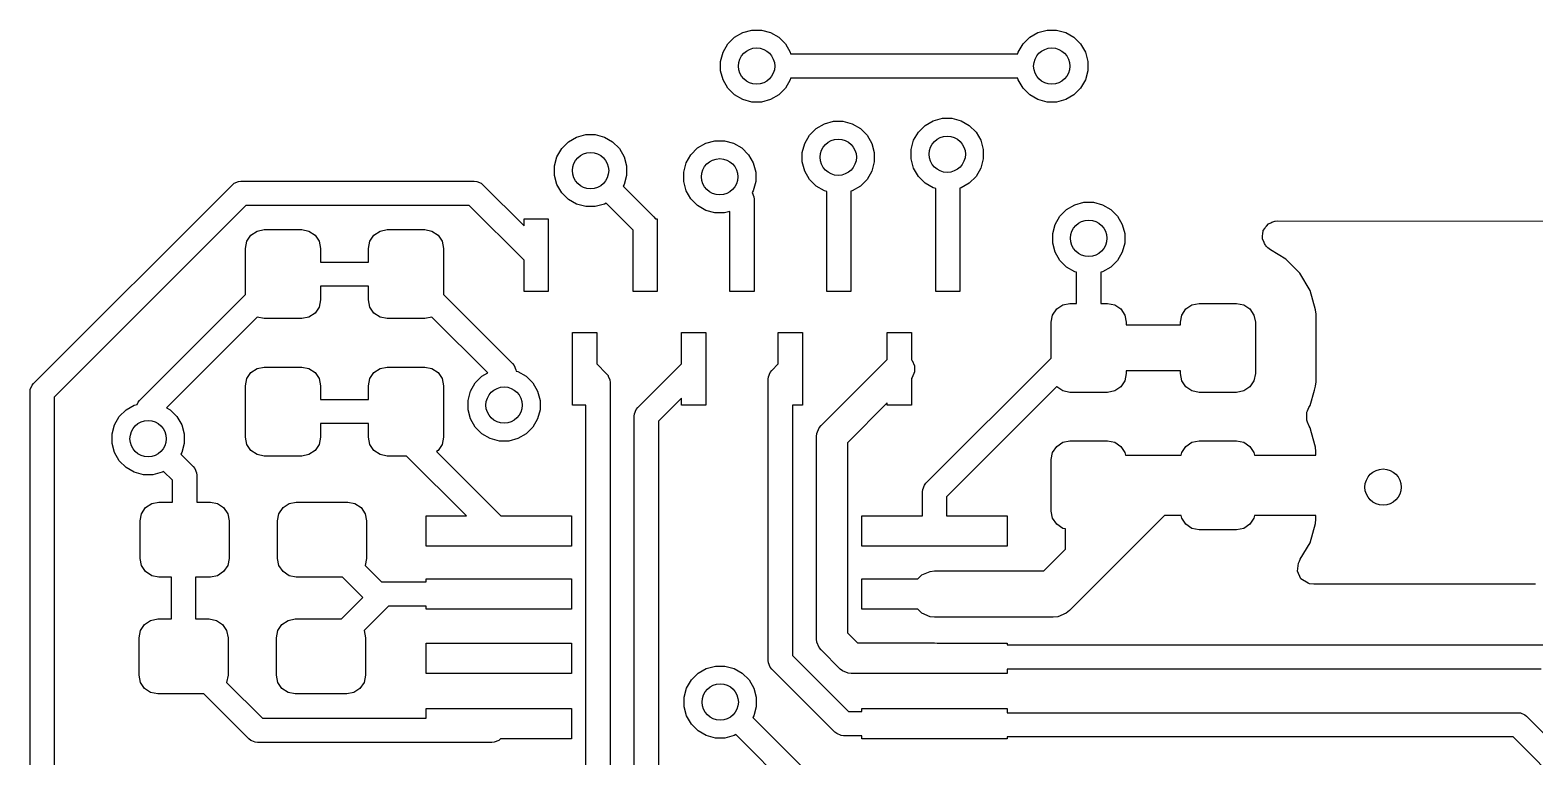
# Model space of a CAD drawing. Header units: millimetres. Extents: x 87.7 to 142.1, y -85.2 to -61.4.
# Drawn here: x 122.62 to 135.05, y -67.43 to -61.42 of the extents above; entities that cross this region are included whole.
import ezdxf

# ---------------------------------------------------------------- set-up
doc = ezdxf.new("R2010")
doc.units = ezdxf.units.MM
doc.layers.add('F.Cu', color=13, linetype='CONTINUOUS', true_color=0xc83434)

msp = doc.modelspace()

# ---------------------------------------------------------------- linework, layer by layer
at = {"layer": 'F.Cu', "linetype": 'CONTINUOUS'}
for p, q in [((128.387594, -61.539372), (128.442972, -61.483994)), ((128.442972, -61.483994), (128.510795, -61.444836)), ((128.510795, -61.444836), (128.586442, -61.424567)), ((128.586442, -61.424567), (128.664758, -61.424567)), ((128.664758, -61.424567), (128.740405, -61.444836)), ((128.740405, -61.444836), (128.808228, -61.483994)), ((128.808228, -61.483994), (128.863606, -61.539372)), ((130.825994, -61.539372), (130.881372, -61.483994)), ((130.881372, -61.483994), (130.949195, -61.444836)), ((130.949195, -61.444836), (131.024842, -61.424567)), ((131.024842, -61.424567), (131.103158, -61.424567)), ((131.103158, -61.424567), (131.178805, -61.444836)), ((131.178805, -61.444836), (131.246628, -61.483994)), ((131.246628, -61.483994), (131.302006, -61.539372)), ((128.328167, -61.682842), (128.348436, -61.607195)), ((128.348436, -61.607195), (128.387594, -61.539372)), ((128.863606, -61.539372), (128.902764, -61.607195)), ((128.902764, -61.607195), (128.906731, -61.622)), ((128.906731, -61.622), (130.782869, -61.622)), ((130.782869, -61.622), (130.786836, -61.607195)), ((130.786836, -61.607195), (130.825994, -61.539372)), ((131.302006, -61.539372), (131.341164, -61.607195)), ((131.341164, -61.607195), (131.361433, -61.682842)), ((128.328167, -61.761158), (128.328167, -61.682842)), ((128.348436, -61.836805), (128.328167, -61.761158)), ((131.361433, -61.761158), (131.341164, -61.836805)), ((131.361433, -61.682842), (131.361433, -61.761158)), ((128.387594, -61.904628), (128.348436, -61.836805)), ((128.902764, -61.836805), (128.863606, -61.904628)), ((128.906731, -61.822), (128.902764, -61.836805)), ((130.782869, -61.822), (128.906731, -61.822)), ((130.786836, -61.836805), (130.782869, -61.822)), ((130.825994, -61.904628), (130.786836, -61.836805)), ((131.341164, -61.836805), (131.302006, -61.904628)), ((128.442972, -61.960006), (128.387594, -61.904628)), ((128.510795, -61.999164), (128.442972, -61.960006)), ((128.586442, -62.019433), (128.510795, -61.999164)), ((128.664758, -62.019433), (128.586442, -62.019433)), ((128.740405, -61.999164), (128.664758, -62.019433)), ((128.808228, -61.960006), (128.740405, -61.999164)), ((128.863606, -61.904628), (128.808228, -61.960006)), ((130.881372, -61.960006), (130.825994, -61.904628)), ((130.949195, -61.999164), (130.881372, -61.960006)), ((131.024842, -62.019433), (130.949195, -61.999164)), ((131.103158, -62.019433), (131.024842, -62.019433)), ((131.178805, -61.999164), (131.103158, -62.019433)), ((131.246628, -61.960006), (131.178805, -61.999164)), ((131.302006, -61.904628), (131.246628, -61.960006)), ((129.061994, -62.292372), (129.117372, -62.236994)), ((129.117372, -62.236994), (129.185195, -62.197836)), ((129.185195, -62.197836), (129.260842, -62.177567)), ((129.260842, -62.177567), (129.339158, -62.177567)), ((129.339158, -62.177567), (129.414805, -62.197836)), ((129.414805, -62.197836), (129.482628, -62.236994)), ((129.482628, -62.236994), (129.538006, -62.292372)), ((129.922836, -62.335195), (129.961994, -62.267372)), ((129.961994, -62.267372), (130.017372, -62.211994)), ((130.017372, -62.211994), (130.085195, -62.172836)), ((130.085195, -62.172836), (130.160842, -62.152567)), ((130.160842, -62.152567), (130.239158, -62.152567)), ((130.239158, -62.152567), (130.314805, -62.172836)), ((130.314805, -62.172836), (130.382628, -62.211994)), ((130.382628, -62.211994), (130.438006, -62.267372)), ((130.438006, -62.267372), (130.477164, -62.335195)), ((127.015994, -62.402972), (127.071372, -62.347594)), ((127.071372, -62.347594), (127.139195, -62.308436)), ((127.139195, -62.308436), (127.214842, -62.288167)), ((127.214842, -62.288167), (127.293158, -62.288167)), ((127.293158, -62.288167), (127.368805, -62.308436)), ((127.368805, -62.308436), (127.436628, -62.347594)), ((127.436628, -62.347594), (127.492006, -62.402972)), ((128.138172, -62.398394), (128.205995, -62.359236)), ((128.205995, -62.359236), (128.281642, -62.338967)), ((128.281642, -62.338967), (128.359958, -62.338967)), ((128.359958, -62.338967), (128.435605, -62.359236)), ((128.435605, -62.359236), (128.503428, -62.398394)), ((129.002567, -62.435842), (129.022836, -62.360195)), ((129.022836, -62.360195), (129.061994, -62.292372)), ((129.538006, -62.292372), (129.577164, -62.360195)), ((129.577164, -62.360195), (129.597433, -62.435842)), ((129.902567, -62.410842), (129.922836, -62.335195)), ((130.477164, -62.335195), (130.497433, -62.410842)), ((126.956567, -62.546442), (126.976836, -62.470795)), ((126.976836, -62.470795), (127.015994, -62.402972)), ((127.492006, -62.402972), (127.531164, -62.470795)), ((127.531164, -62.470795), (127.551433, -62.546442)), ((128.043636, -62.521595), (128.082794, -62.453772)), ((128.082794, -62.453772), (128.138172, -62.398394)), ((128.503428, -62.398394), (128.558806, -62.453772)), ((128.558806, -62.453772), (128.597964, -62.521595)), ((129.002567, -62.514158), (129.002567, -62.435842)), ((129.022836, -62.589805), (129.002567, -62.514158)), ((129.597433, -62.514158), (129.577164, -62.589805)), ((129.597433, -62.435842), (129.597433, -62.514158)), ((129.902567, -62.489158), (129.902567, -62.410842)), ((129.922836, -62.564805), (129.902567, -62.489158)), ((130.497433, -62.489158), (130.477164, -62.564805)), ((130.497433, -62.410842), (130.497433, -62.489158)), ((126.956567, -62.624758), (126.956567, -62.546442)), ((126.976836, -62.700405), (126.956567, -62.624758)), ((127.551433, -62.624758), (127.531164, -62.700405)), ((127.551433, -62.546442), (127.551433, -62.624758)), ((128.023367, -62.597242), (128.043636, -62.521595)), ((128.023367, -62.675558), (128.023367, -62.597242)), ((128.597964, -62.521595), (128.618233, -62.597242)), ((128.618233, -62.597242), (128.618233, -62.675558)), ((129.061994, -62.657628), (129.022836, -62.589805)), ((129.577164, -62.589805), (129.538006, -62.657628)), ((129.961994, -62.632628), (129.922836, -62.564805)), ((130.017372, -62.688006), (129.961994, -62.632628)), ((130.438006, -62.632628), (130.382628, -62.688006)), ((130.477164, -62.564805), (130.438006, -62.632628)), ((122.654289, -64.343527), (124.295527, -62.702289)), ((124.295527, -62.702289), (124.310681, -62.689853)), ((124.310681, -62.689853), (124.346729, -62.674921)), ((124.346729, -62.674921), (124.366238, -62.673)), ((124.366238, -62.673), (126.294, -62.673)), ((126.294, -62.673), (126.313509, -62.674921)), ((126.313509, -62.674921), (126.349557, -62.689853)), ((126.349557, -62.689853), (126.364711, -62.702289)), ((126.364711, -62.702289), (126.705, -63.042578)), ((127.015994, -62.768228), (126.976836, -62.700405)), ((127.531164, -62.700405), (127.5235, -62.713678)), ((127.5235, -62.713678), (127.77571, -62.965889)), ((128.043636, -62.751205), (128.023367, -62.675558)), ((128.082794, -62.819028), (128.043636, -62.751205)), ((128.597964, -62.751205), (128.58891, -62.766886)), ((128.618233, -62.675558), (128.597964, -62.751205)), ((129.117372, -62.713006), (129.061994, -62.657628)), ((129.185195, -62.752164), (129.117372, -62.713006)), ((129.205, -62.75747), (129.185195, -62.752164)), ((129.205, -62.984), (129.205, -62.75747)), ((129.414805, -62.752164), (129.405, -62.754791)), ((129.405, -62.754791), (129.405, -62.984)), ((129.482628, -62.713006), (129.414805, -62.752164)), ((129.538006, -62.657628), (129.482628, -62.713006)), ((130.085195, -62.727164), (130.017372, -62.688006)), ((130.105, -62.73247), (130.085195, -62.727164)), ((130.105, -62.984), (130.105, -62.73247)), ((130.314805, -62.727164), (130.305, -62.729791)), ((130.305, -62.729791), (130.305, -62.984)), ((130.382628, -62.688006), (130.314805, -62.727164)), ((124.40766, -62.873), (122.825, -64.45566)), ((126.252578, -62.873), (124.40766, -62.873)), ((126.705, -63.325422), (126.252578, -62.873)), ((127.071372, -62.823606), (127.015994, -62.768228)), ((127.139195, -62.862764), (127.071372, -62.823606)), ((127.214842, -62.883033), (127.139195, -62.862764)), ((127.293158, -62.883033), (127.214842, -62.883033)), ((127.368805, -62.862764), (127.293158, -62.883033)), ((127.382078, -62.8551), (127.368805, -62.862764)), ((127.605, -63.078021), (127.382078, -62.8551)), ((128.138172, -62.874406), (128.082794, -62.819028)), ((128.205995, -62.913564), (128.138172, -62.874406)), ((128.58891, -62.766886), (128.603079, -62.801091)), ((128.603079, -62.801091), (128.605, -62.8206)), ((128.605, -62.8206), (128.605, -62.984)), ((131.186172, -62.906394), (131.253995, -62.867236)), ((131.253995, -62.867236), (131.329642, -62.846967)), ((131.329642, -62.846967), (131.407958, -62.846967)), ((131.407958, -62.846967), (131.483605, -62.867236)), ((131.483605, -62.867236), (131.551428, -62.906394)), ((126.705, -63.042578), (126.705, -62.984)), ((126.705, -62.984), (126.905, -62.984)), ((126.905, -62.984), (126.905, -63.584)), ((127.77571, -62.965889), (127.788147, -62.981042)), ((127.788147, -62.981042), (127.789372, -62.984)), ((127.789372, -62.984), (127.805, -62.984)), ((127.805, -62.984), (127.805, -63.584)), ((128.281642, -62.933833), (128.205995, -62.913564)), ((128.359958, -62.933833), (128.281642, -62.933833)), ((128.405, -62.921764), (128.359958, -62.933833)), ((128.405, -62.984), (128.405, -62.921764)), ((128.405, -63.584), (128.405, -62.984)), ((128.605, -62.984), (128.605, -63.584)), ((129.205, -63.584), (129.205, -62.984)), ((129.405, -62.984), (129.405, -63.584)), ((130.105, -63.584), (130.105, -62.984)), ((130.305, -62.984), (130.305, -63.584)), ((131.091636, -63.029595), (131.130794, -62.961772)), ((131.130794, -62.961772), (131.186172, -62.906394)), ((131.551428, -62.906394), (131.606806, -62.961772)), ((131.606806, -62.961772), (131.645964, -63.029595)), ((132.872967, -63.016386), (132.880472, -63.010402)), ((132.880472, -63.010402), (132.890196, -63.009406)), ((132.890196, -63.009406), (132.905828, -63.003074)), ((132.905828, -63.003074), (132.907469, -63.002807)), ((132.907469, -63.002807), (132.927362, -63.001205)), ((132.927362, -63.001205), (137.564885, -63.002352)), ((124.415799, -63.168684), (124.449398, -63.118398)), ((124.449398, -63.118398), (124.499684, -63.084799)), ((124.499684, -63.084799), (124.559, -63.073)), ((124.559, -63.073), (124.869, -63.073)), ((124.869, -63.073), (124.928316, -63.084799)), ((124.928316, -63.084799), (124.978602, -63.118398)), ((124.978602, -63.118398), (125.012201, -63.168684)), ((125.431799, -63.168684), (125.465398, -63.118398)), ((125.465398, -63.118398), (125.515684, -63.084799)), ((125.515684, -63.084799), (125.575, -63.073)), ((125.575, -63.073), (125.885, -63.073)), ((125.885, -63.073), (125.944316, -63.084799)), ((125.944316, -63.084799), (125.994602, -63.118398)), ((125.994602, -63.118398), (126.028201, -63.168684)), ((127.605, -63.584), (127.605, -63.078021)), ((131.071367, -63.105242), (131.091636, -63.029595)), ((131.071367, -63.183558), (131.071367, -63.105242)), ((131.645964, -63.029595), (131.666233, -63.105242)), ((131.666233, -63.105242), (131.666233, -63.183558)), ((132.802941, -63.148202), (132.805178, -63.127104)), ((132.80344, -63.120144), (132.807046, -63.10949)), ((132.805178, -63.127104), (132.80344, -63.120144)), ((132.807046, -63.10949), (132.81031, -63.078722)), ((132.81031, -63.078722), (132.822675, -63.063325)), ((132.822675, -63.063325), (132.825845, -63.053964)), ((132.825845, -63.053964), (132.837942, -63.044317)), ((132.837942, -63.044317), (132.854029, -63.024286)), ((132.854029, -63.024286), (132.854813, -63.02374)), ((132.854813, -63.02374), (132.872967, -63.016386)), ((124.404, -63.228), (124.415799, -63.168684)), ((124.404, -63.609078), (124.404, -63.228)), ((125.012201, -63.168684), (125.024, -63.228)), ((125.024, -63.228), (125.024, -63.3405)), ((125.42, -63.228), (125.431799, -63.168684)), ((125.42, -63.3405), (125.42, -63.228)), ((126.028201, -63.168684), (126.04, -63.228)), ((126.04, -63.228), (126.04, -63.609078)), ((131.091636, -63.259205), (131.071367, -63.183558)), ((131.130794, -63.327028), (131.091636, -63.259205)), ((131.645964, -63.259205), (131.606806, -63.327028)), ((131.666233, -63.183558), (131.645964, -63.259205)), ((132.817872, -63.177925), (132.802941, -63.148202)), ((132.820372, -63.187931), (132.817872, -63.177925)), ((132.825692, -63.197003), (132.820372, -63.187931)), ((132.82925, -63.200574), (132.825692, -63.197003)), ((132.834305, -63.210636), (132.82925, -63.200574)), ((132.842023, -63.218902), (132.834305, -63.210636)), ((132.847697, -63.224598), (132.842023, -63.218902)), ((132.858787, -63.23022), (132.847697, -63.224598)), ((132.869536, -63.241009), (132.858787, -63.23022)), ((132.995547, -63.315532), (132.869536, -63.241009)), ((125.024, -63.3405), (125.42, -63.3405)), ((126.705, -63.584), (126.705, -63.325422)), ((131.186172, -63.382406), (131.130794, -63.327028)), ((131.253995, -63.421564), (131.186172, -63.382406)), ((131.551428, -63.382406), (131.483605, -63.421564)), ((131.606806, -63.327028), (131.551428, -63.382406)), ((132.99555, -63.315534), (132.995547, -63.315532)), ((132.995559, -63.315541), (132.99555, -63.315534)), ((133.059719, -63.379701), (132.995559, -63.315541)), ((133.112662, -63.432644), (133.059719, -63.379701)), ((131.2688, -63.42553), (131.253995, -63.421564)), ((131.2688, -63.6826), (131.2688, -63.42553)), ((131.483605, -63.421564), (131.4688, -63.42553)), ((131.4688, -63.42553), (131.4688, -63.6826)), ((133.112663, -63.432646), (133.112662, -63.432644)), ((133.19697, -63.5752), (133.112663, -63.432646)), ((123.529289, -64.483789), (124.404, -63.609078)), ((125.42, -63.5405), (125.024, -63.5405)), ((125.024, -63.5405), (125.024, -63.653)), ((125.42, -63.653), (125.42, -63.5405)), ((126.04, -63.609078), (126.610711, -64.179789)), ((126.905, -63.584), (126.705, -63.584)), ((127.805, -63.584), (127.605, -63.584)), ((128.605, -63.584), (128.405, -63.584)), ((129.405, -63.584), (129.205, -63.584)), ((130.305, -63.584), (130.105, -63.584)), ((133.243176, -63.734242), (133.19697, -63.5752)), ((125.012201, -63.712316), (124.978602, -63.762602)), ((125.024, -63.653), (125.012201, -63.712316)), ((125.431799, -63.712316), (125.42, -63.653)), ((125.465398, -63.762602), (125.431799, -63.712316)), ((131.070599, -63.778284), (131.104198, -63.727998)), ((131.104198, -63.727998), (131.154484, -63.694399)), ((131.154484, -63.694399), (131.2138, -63.6826)), ((131.2138, -63.6826), (131.2688, -63.6826)), ((131.4688, -63.6826), (131.5238, -63.6826)), ((131.5238, -63.6826), (131.583116, -63.694399)), ((131.583116, -63.694399), (131.633402, -63.727998)), ((131.633402, -63.727998), (131.667001, -63.778284)), ((132.137399, -63.778284), (132.170998, -63.727998)), ((132.170998, -63.727998), (132.221284, -63.694399)), ((132.221284, -63.694399), (132.2806, -63.6826)), ((132.2806, -63.6826), (132.5906, -63.6826)), ((132.5906, -63.6826), (132.649916, -63.694399)), ((132.649916, -63.694399), (132.700202, -63.727998)), ((132.700202, -63.727998), (132.733801, -63.778284)), ((133.246099, -63.771398), (133.243176, -63.734242)), ((124.499714, -63.796207), (123.751753, -64.544168)), ((124.559, -63.808), (124.499714, -63.796207)), ((124.869, -63.808), (124.559, -63.808)), ((124.928316, -63.796201), (124.869, -63.808)), ((124.978602, -63.762602), (124.928316, -63.796201)), ((125.515684, -63.796201), (125.465398, -63.762602)), ((125.575, -63.808), (125.515684, -63.796201)), ((125.885, -63.808), (125.575, -63.808)), ((125.944285, -63.796207), (125.885, -63.808)), ((126.40484, -64.256762), (125.944285, -63.796207)), ((131.0588, -63.8376), (131.070599, -63.778284)), ((131.0588, -64.133378), (131.0588, -63.8376)), ((131.667001, -63.778284), (131.6788, -63.8376)), ((131.6788, -63.8376), (131.6788, -63.8596)), ((131.6788, -63.8596), (132.1256, -63.8596)), ((132.1256, -63.8376), (132.137399, -63.778284)), ((132.1256, -63.8596), (132.1256, -63.8376)), ((132.733801, -63.778284), (132.7456, -63.8376)), ((132.7456, -63.8376), (132.7456, -64.2626)), ((133.2461, -64.328803), (133.246099, -63.771398)), ((127.105, -64.524), (127.105, -63.924)), ((127.105, -63.924), (127.305, -63.924)), ((127.305, -63.924), (127.305, -64.182578)), ((128.005, -64.182578), (128.005, -63.924)), ((128.005, -63.924), (128.205, -63.924)), ((128.205, -63.924), (128.205, -64.524)), ((128.805, -64.182578), (128.805, -63.924)), ((128.805, -63.924), (129.005, -63.924)), ((129.005, -63.924), (129.005, -64.524)), ((129.705, -64.144394), (129.705, -63.924)), ((129.705, -63.924), (129.905, -63.924)), ((129.905, -63.924), (129.905, -64.147846)), ((130.024689, -65.167489), (131.0588, -64.133378)), ((124.415799, -64.303684), (124.449398, -64.253398)), ((124.449398, -64.253398), (124.499684, -64.219799)), ((124.499684, -64.219799), (124.559, -64.208)), ((124.559, -64.208), (124.869, -64.208)), ((124.869, -64.208), (124.928316, -64.219799)), ((124.928316, -64.219799), (124.978602, -64.253398)), ((124.978602, -64.253398), (125.012201, -64.303684)), ((125.431799, -64.303684), (125.465398, -64.253398)), ((125.465398, -64.253398), (125.515684, -64.219799)), ((125.515684, -64.219799), (125.575, -64.208)), ((125.575, -64.208), (125.885, -64.208)), ((125.885, -64.208), (125.944316, -64.219799)), ((125.944316, -64.219799), (125.994602, -64.253398)), ((125.994602, -64.253398), (126.028201, -64.303684)), ((126.357372, -64.284168), (126.40484, -64.256762)), ((126.610711, -64.179789), (126.623147, -64.194943)), ((126.623147, -64.194943), (126.638079, -64.230991)), ((126.638079, -64.230991), (126.639043, -64.240786)), ((126.639043, -64.240786), (126.654805, -64.24501)), ((126.654805, -64.24501), (126.722628, -64.284168)), ((127.305, -64.182578), (127.386111, -64.263689)), ((127.644689, -64.542889), (128.005, -64.182578)), ((128.723321, -64.288091), (128.738253, -64.252043)), ((128.738253, -64.252043), (128.750689, -64.236889)), ((128.750689, -64.236889), (128.805, -64.182578)), ((129.158597, -64.690797), (129.705, -64.144394)), ((129.905, -64.147846), (129.910596, -64.153442)), ((129.910596, -64.153442), (129.929559, -64.199223)), ((129.929559, -64.248777), (129.910596, -64.294558)), ((129.929559, -64.199223), (129.929559, -64.248777)), ((132.1256, -64.2406), (131.6788, -64.2406)), ((131.6788, -64.2406), (131.6788, -64.2626)), ((132.1256, -64.2626), (132.1256, -64.2406)), ((122.626921, -64.394729), (122.641853, -64.358681)), ((122.641853, -64.358681), (122.654289, -64.343527)), ((124.404, -64.363), (124.415799, -64.303684)), ((124.404, -64.788), (124.404, -64.363)), ((125.012201, -64.303684), (125.024, -64.363)), ((125.024, -64.363), (125.024, -64.4755)), ((125.42, -64.363), (125.431799, -64.303684)), ((125.42, -64.4755), (125.42, -64.363)), ((126.028201, -64.303684), (126.04, -64.363)), ((126.04, -64.363), (126.04, -64.788)), ((126.262836, -64.407369), (126.301994, -64.339546)), ((126.301994, -64.339546), (126.357372, -64.284168)), ((126.722628, -64.284168), (126.778006, -64.339546)), ((126.778006, -64.339546), (126.817164, -64.407369)), ((127.386111, -64.263689), (127.398547, -64.278842)), ((127.398547, -64.278842), (127.400182, -64.282789)), ((127.400182, -64.282789), (127.413479, -64.314891)), ((127.413479, -64.314891), (127.4154, -64.3344)), ((127.4154, -64.3344), (127.4154, -68.490148)), ((128.7214, -64.3076), (128.723321, -64.288091)), ((128.7214, -66.632069), (128.7214, -64.3076)), ((129.910596, -64.294558), (129.905, -64.301376)), ((129.905, -64.301376), (129.905, -64.524)), ((131.103646, -64.371375), (130.1954, -65.279622)), ((131.104198, -64.372202), (131.103646, -64.371375)), ((131.154484, -64.405801), (131.104198, -64.372202)), ((131.633402, -64.372202), (131.583116, -64.405801)), ((131.667001, -64.321916), (131.633402, -64.372202)), ((131.6788, -64.2626), (131.667001, -64.321916)), ((132.137399, -64.321916), (132.1256, -64.2626)), ((132.170998, -64.372202), (132.137399, -64.321916)), ((132.221284, -64.405801), (132.170998, -64.372202)), ((132.700202, -64.372202), (132.649916, -64.405801)), ((132.733801, -64.321916), (132.700202, -64.372202)), ((132.7456, -64.2626), (132.733801, -64.321916)), ((133.233371, -64.399706), (133.243175, -64.365962)), ((133.243175, -64.365962), (133.243176, -64.365956)), ((133.243176, -64.365956), (133.2461, -64.328803)), ((122.625, -64.414238), (122.626921, -64.394729)), ((122.625, -67.82), (122.625, -64.414238)), ((122.825, -64.45566), (122.825, -67.82)), ((123.509672, -64.516277), (123.516853, -64.498943)), ((123.516853, -64.498943), (123.529289, -64.483789)), ((125.024, -64.4755), (125.42, -64.4755)), ((126.242567, -64.483016), (126.262836, -64.407369)), ((126.242567, -64.561332), (126.242567, -64.483016)), ((126.817164, -64.407369), (126.837433, -64.483016)), ((126.837433, -64.483016), (126.837433, -64.561332)), ((128.005, -64.465421), (127.8154, -64.655021)), ((128.005, -64.524), (128.005, -64.465421)), ((129.705, -64.503605), (129.3754, -64.833205)), ((129.705, -64.524), (129.705, -64.503605)), ((131.2138, -64.4176), (131.154484, -64.405801)), ((131.5238, -64.4176), (131.2138, -64.4176)), ((131.583116, -64.405801), (131.5238, -64.4176)), ((132.2806, -64.4176), (132.221284, -64.405801)), ((132.5906, -64.4176), (132.2806, -64.4176)), ((132.649916, -64.405801), (132.5906, -64.4176)), ((133.19697, -64.525), (133.233371, -64.399706)), ((123.322836, -64.685195), (123.361994, -64.617372)), ((123.361994, -64.617372), (123.417372, -64.561994)), ((123.417372, -64.561994), (123.485195, -64.522836)), ((123.485195, -64.522836), (123.509672, -64.516277)), ((123.751753, -64.544168), (123.782628, -64.561994)), ((123.782628, -64.561994), (123.838006, -64.617372)), ((123.838006, -64.617372), (123.877164, -64.685195)), ((126.262836, -64.636979), (126.242567, -64.561332)), ((126.837433, -64.561332), (126.817164, -64.636979)), ((127.2154, -64.524), (127.105, -64.524)), ((127.2154, -68.448726), (127.2154, -64.524)), ((127.6154, -64.6136), (127.617321, -64.594091)), ((127.6154, -68.801778), (127.6154, -64.6136)), ((127.617321, -64.594091), (127.632253, -64.558043)), ((127.632253, -64.558043), (127.644689, -64.542889)), ((128.205, -64.524), (128.005, -64.524)), ((129.005, -64.524), (128.9214, -64.524)), ((128.9214, -64.524), (128.9214, -66.590647)), ((129.905, -64.524), (129.705, -64.524)), ((133.170404, -64.646369), (133.171618, -64.58094)), ((133.171618, -64.58094), (133.174884, -64.569817)), ((133.174884, -64.569817), (133.187123, -64.541648)), ((133.187123, -64.541648), (133.19697, -64.525)), ((123.302567, -64.760842), (123.322836, -64.685195)), ((123.877164, -64.685195), (123.897433, -64.760842)), ((125.42, -64.6755), (125.024, -64.6755)), ((125.024, -64.6755), (125.024, -64.788)), ((125.42, -64.788), (125.42, -64.6755)), ((126.301994, -64.704802), (126.262836, -64.636979)), ((126.357372, -64.76018), (126.301994, -64.704802)), ((126.778006, -64.704802), (126.722628, -64.76018)), ((126.817164, -64.636979), (126.778006, -64.704802)), ((127.8154, -64.655021), (127.8154, -68.8432)), ((129.12384, -64.755824), (129.142803, -64.710043)), ((129.142803, -64.710043), (129.142804, -64.710042)), ((129.142804, -64.710042), (129.158597, -64.690797)), ((133.17486, -64.663933), (133.170404, -64.646369)), ((133.188319, -64.696556), (133.17486, -64.663933)), ((133.196504, -64.710396), (133.188319, -64.696556)), ((133.196506, -64.710401), (133.196504, -64.710396)), ((133.196509, -64.710408), (133.196506, -64.710401)), ((133.208464, -64.751557), (133.196509, -64.710408)), ((133.242677, -64.869316), (133.208464, -64.751557)), ((123.302567, -64.839158), (123.302567, -64.760842)), ((123.322836, -64.914805), (123.302567, -64.839158)), ((123.897433, -64.839158), (123.877164, -64.914805)), ((123.897433, -64.760842), (123.897433, -64.839158)), ((124.415799, -64.847316), (124.404, -64.788)), ((124.449398, -64.897602), (124.415799, -64.847316)), ((125.012201, -64.847316), (124.978602, -64.897602)), ((125.024, -64.788), (125.012201, -64.847316)), ((125.431799, -64.847316), (125.42, -64.788)), ((125.465398, -64.897602), (125.431799, -64.847316)), ((126.028201, -64.847316), (125.994602, -64.897602)), ((126.04, -64.788), (126.028201, -64.847316)), ((126.425195, -64.799338), (126.357372, -64.76018)), ((126.500842, -64.819607), (126.425195, -64.799338)), ((126.579158, -64.819607), (126.500842, -64.819607)), ((126.654805, -64.799338), (126.579158, -64.819607)), ((126.722628, -64.76018), (126.654805, -64.799338)), ((129.1214, -64.7806), (129.12384, -64.755824)), ((129.1214, -66.4552), (129.1214, -64.7806)), ((129.3754, -64.833205), (129.3754, -66.402594)), ((131.070599, -64.913284), (131.104198, -64.862998)), ((131.104198, -64.862998), (131.154484, -64.829399)), ((131.154484, -64.829399), (131.2138, -64.8176)), ((131.2138, -64.8176), (131.5238, -64.8176)), ((131.5238, -64.8176), (131.583116, -64.829399)), ((131.583116, -64.829399), (131.633402, -64.862998)), ((131.633402, -64.862998), (131.667001, -64.913284)), ((132.137399, -64.913284), (132.170998, -64.862998)), ((132.170998, -64.862998), (132.221284, -64.829399)), ((132.221284, -64.829399), (132.2806, -64.8176)), ((132.2806, -64.8176), (132.5906, -64.8176)), ((132.5906, -64.8176), (132.649916, -64.829399)), ((132.649916, -64.829399), (132.700202, -64.862998)), ((132.700202, -64.862998), (132.733801, -64.913284)), ((133.242678, -64.869322), (133.242677, -64.869316)), ((133.245599, -64.906442), (133.242678, -64.869322)), ((123.361994, -64.982628), (123.322836, -64.914805)), ((123.417372, -65.038006), (123.361994, -64.982628)), ((123.877164, -64.914805), (123.8695, -64.928078)), ((123.8695, -64.928078), (123.971911, -65.030489)), ((124.499684, -64.931201), (124.449398, -64.897602)), ((124.559, -64.943), (124.499684, -64.931201)), ((124.869, -64.943), (124.559, -64.943)), ((124.928316, -64.931201), (124.869, -64.943)), ((124.978602, -64.897602), (124.928316, -64.931201)), ((125.515684, -64.931201), (125.465398, -64.897602)), ((125.575, -64.943), (125.515684, -64.931201)), ((125.733778, -64.943), (125.575, -64.943)), ((126.228978, -65.4382), (125.733778, -64.943)), ((125.994602, -64.897602), (125.980587, -64.906965)), ((125.980587, -64.906965), (126.511822, -65.4382)), ((131.0588, -64.9726), (131.070599, -64.913284)), ((131.0588, -65.3976), (131.0588, -64.9726)), ((131.667001, -64.913284), (131.671341, -64.9351)), ((131.671341, -64.9351), (132.133059, -64.9351)), ((132.133059, -64.9351), (132.137399, -64.913284)), ((132.733801, -64.913284), (132.738141, -64.9351)), ((132.738141, -64.9351), (133.2456, -64.9351)), ((133.2456, -64.906457), (133.245599, -64.906442)), ((133.2456, -64.906461), (133.2456, -64.906457)), ((133.2456, -64.9351), (133.2456, -64.906461)), ((123.485195, -65.077164), (123.417372, -65.038006)), ((123.560842, -65.097433), (123.485195, -65.077164)), ((123.639158, -65.097433), (123.560842, -65.097433)), ((123.714805, -65.077164), (123.639158, -65.097433)), ((123.728078, -65.0695), (123.714805, -65.077164)), ((123.8012, -65.142622), (123.728078, -65.0695)), ((123.971911, -65.030489), (123.984347, -65.045643)), ((123.984347, -65.045643), (123.999279, -65.081691)), ((123.999279, -65.081691), (124.0012, -65.1012)), ((124.0012, -65.1012), (124.0012, -65.3236)), ((123.8012, -65.3236), (123.8012, -65.142622)), ((129.9954, -65.2382), (129.997321, -65.218691)), ((129.9954, -65.4382), (129.9954, -65.2382)), ((129.997321, -65.218691), (130.012253, -65.182643)), ((130.012253, -65.182643), (130.024689, -65.167489)), ((123.545499, -65.419284), (123.579098, -65.368998)), ((123.579098, -65.368998), (123.629384, -65.335399)), ((123.629384, -65.335399), (123.6887, -65.3236)), ((123.6887, -65.3236), (123.8012, -65.3236)), ((124.0012, -65.3236), (124.1137, -65.3236)), ((124.1137, -65.3236), (124.173016, -65.335399)), ((124.173016, -65.335399), (124.223302, -65.368998)), ((124.223302, -65.368998), (124.256901, -65.419284)), ((124.680499, -65.419284), (124.714098, -65.368998)), ((124.714098, -65.368998), (124.764384, -65.335399)), ((124.764384, -65.335399), (124.8237, -65.3236)), ((124.8237, -65.3236), (125.2487, -65.3236)), ((125.2487, -65.3236), (125.308016, -65.335399)), ((125.308016, -65.335399), (125.358302, -65.368998)), ((125.358302, -65.368998), (125.391901, -65.419284)), ((130.1954, -65.279622), (130.1954, -65.4382)), ((123.5337, -65.4786), (123.545499, -65.419284)), ((123.5337, -65.7886), (123.5337, -65.4786)), ((124.256901, -65.419284), (124.2687, -65.4786)), ((124.2687, -65.4786), (124.2687, -65.7886)), ((124.6687, -65.4786), (124.680499, -65.419284)), ((124.6687, -65.7886), (124.6687, -65.4786)), ((125.391901, -65.419284), (125.4037, -65.4786)), ((125.4037, -65.4786), (125.4037, -65.7886)), ((125.8954, -65.6882), (125.8954, -65.4382)), ((125.8954, -65.4382), (126.228978, -65.4382)), ((126.511822, -65.4382), (127.0954, -65.4382)), ((127.0954, -65.4382), (127.0954, -65.6882)), ((129.4954, -65.6882), (129.4954, -65.4382)), ((129.4954, -65.4382), (129.9954, -65.4382)), ((130.1954, -65.4382), (130.6954, -65.4382)), ((130.6954, -65.4382), (130.6954, -65.6882)), ((131.070599, -65.456916), (131.0588, -65.3976)), ((131.104198, -65.507202), (131.070599, -65.456916)), ((131.993908, -65.4351), (131.503504, -65.925504)), ((132.133059, -65.4351), (131.993908, -65.4351)), ((132.137399, -65.456916), (132.133059, -65.4351)), ((132.170998, -65.507202), (132.137399, -65.456916)), ((132.733801, -65.456916), (132.700202, -65.507202)), ((132.738141, -65.4351), (132.733801, -65.456916)), ((133.2456, -65.4351), (132.738141, -65.4351)), ((133.196508, -65.659794), (133.242677, -65.500883)), ((133.242677, -65.500883), (133.242678, -65.500877)), ((133.242678, -65.500877), (133.245599, -65.463757)), ((133.245599, -65.463757), (133.2456, -65.463742)), ((133.2456, -65.463742), (133.2456, -65.4351)), ((131.154484, -65.540801), (131.104198, -65.507202)), ((131.1783, -65.545538), (131.154484, -65.540801)), ((131.1783, -65.711892), (131.1783, -65.545538)), ((132.221284, -65.540801), (132.170998, -65.507202)), ((132.2806, -65.5526), (132.221284, -65.540801)), ((132.5906, -65.5526), (132.2806, -65.5526)), ((132.649916, -65.540801), (132.5906, -65.5526)), ((132.700202, -65.507202), (132.649916, -65.540801)), ((127.0954, -65.6882), (125.8954, -65.6882)), ((130.6954, -65.6882), (129.4954, -65.6882)), ((130.997492, -65.8927), (131.1783, -65.711892)), ((133.115887, -65.796118), (133.196507, -65.659797)), ((133.196507, -65.659797), (133.196508, -65.659794)), ((123.545499, -65.847916), (123.5337, -65.7886)), ((123.579098, -65.898202), (123.545499, -65.847916)), ((124.256901, -65.847916), (124.223302, -65.898202)), ((124.2687, -65.7886), (124.256901, -65.847916)), ((124.680499, -65.847916), (124.6687, -65.7886)), ((124.714098, -65.898202), (124.680499, -65.847916)), ((125.4037, -65.7886), (125.391907, -65.847885)), ((125.391907, -65.847885), (125.527221, -65.9832)), ((133.093106, -65.892856), (133.101691, -65.826786)), ((133.101691, -65.826786), (133.108479, -65.810787)), ((133.108479, -65.810787), (133.115887, -65.796118)), ((123.629384, -65.931801), (123.579098, -65.898202)), ((123.6887, -65.9436), (123.629384, -65.931801)), ((123.7925, -65.9436), (123.6887, -65.9436)), ((123.7925, -66.2888), (123.7925, -65.9436)), ((124.1137, -65.9436), (123.9925, -65.9436)), ((123.9925, -65.9436), (123.9925, -66.2888)), ((124.173016, -65.931801), (124.1137, -65.9436)), ((124.223302, -65.898202), (124.173016, -65.931801)), ((124.764384, -65.931801), (124.714098, -65.898202)), ((124.8237, -65.9436), (124.764384, -65.931801)), ((125.204779, -65.9436), (124.8237, -65.9436)), ((125.373028, -66.111849), (125.204779, -65.9436)), ((125.527221, -65.9832), (125.73, -65.9832)), ((125.73, -65.9832), (125.8954, -65.9832)), ((125.8954, -65.9832), (125.8954, -65.9582)), ((125.8954, -65.9582), (127.0954, -65.9582)), ((127.0954, -65.9582), (127.0954, -66.2082)), ((129.4954, -66.2082), (129.4954, -65.9582)), ((129.4954, -65.9582), (129.956169, -65.9582)), ((129.956169, -65.9582), (129.989564, -65.924805)), ((129.989564, -65.924805), (130.058235, -65.89636)), ((130.058235, -65.89636), (130.0954, -65.8927)), ((130.0954, -65.8927), (130.997492, -65.8927)), ((131.503504, -65.925504), (131.211104, -66.217904)), ((133.122129, -65.956413), (133.093106, -65.892856)), ((133.180906, -65.994188), (133.122129, -65.956413)), ((133.192784, -65.997676), (133.180906, -65.994188)), ((133.227719, -66.0027), (133.192784, -65.997676)), ((125.196078, -66.2888), (125.373028, -66.111849)), ((133.227722, -66.0027), (133.227719, -66.002699)), ((133.227719, -66.002699), (133.227719, -66.0027)), ((135.058158, -66.0027), (133.227722, -66.0027)), ((125.584521, -66.1832), (125.383207, -66.384514)), ((125.73, -66.1832), (125.584521, -66.1832)), ((125.8954, -66.1832), (125.73, -66.1832)), ((125.8954, -66.2082), (125.8954, -66.1832)), ((127.0954, -66.2082), (125.8954, -66.2082)), ((129.956169, -66.2082), (129.4954, -66.2082)), ((129.989564, -66.241595), (129.956169, -66.2082)), ((130.058235, -66.27004), (129.989564, -66.241595)), ((131.182236, -66.241595), (131.113565, -66.27004)), ((131.211104, -66.217904), (131.182236, -66.241595)), ((123.536799, -66.384484), (123.570398, -66.334198)), ((123.570398, -66.334198), (123.620684, -66.300599)), ((123.620684, -66.300599), (123.68, -66.2888)), ((123.68, -66.2888), (123.7925, -66.2888)), ((123.9925, -66.2888), (124.105, -66.2888)), ((124.105, -66.2888), (124.164316, -66.300599)), ((124.164316, -66.300599), (124.214602, -66.334198)), ((124.214602, -66.334198), (124.248201, -66.384484)), ((124.671799, -66.384484), (124.705398, -66.334198)), ((124.705398, -66.334198), (124.755684, -66.300599)), ((124.755684, -66.300599), (124.815, -66.2888)), ((124.815, -66.2888), (125.196078, -66.2888)), ((130.0954, -66.2737), (130.058235, -66.27004)), ((131.0764, -66.2737), (130.0954, -66.2737)), ((131.113565, -66.27004), (131.0764, -66.2737)), ((123.525, -66.4438), (123.536799, -66.384484)), ((123.525, -66.7538), (123.525, -66.4438)), ((124.248201, -66.384484), (124.26, -66.4438)), ((124.26, -66.4438), (124.26, -66.7538)), ((124.66, -66.4438), (124.671799, -66.384484)), ((124.66, -66.7538), (124.66, -66.4438)), ((125.383207, -66.384514), (125.395, -66.4438)), ((125.395, -66.4438), (125.395, -66.7538)), ((125.8954, -66.7382), (125.8954, -66.4882)), ((125.8954, -66.4882), (127.0954, -66.4882)), ((127.0954, -66.4882), (127.0954, -66.7382)), ((129.12384, -66.479976), (129.1214, -66.4552)), ((129.142803, -66.525757), (129.12384, -66.479976)), ((129.3754, -66.402594), (129.459005, -66.4862)), ((129.459005, -66.4862), (130.0954, -66.4862)), ((130.0954, -66.4862), (130.115708, -66.4882)), ((130.115708, -66.4882), (130.6954, -66.4882)), ((130.6954, -66.4882), (130.6954, -66.5032)), ((128.9214, -66.590647), (129.383952, -67.0532)), ((129.142804, -66.525758), (129.142803, -66.525757)), ((129.158597, -66.545003), (129.142804, -66.525758)), ((129.316598, -66.703003), (129.158597, -66.545003)), ((130.6954, -66.5032), (135.146778, -66.5032)), ((127.0954, -66.7382), (125.8954, -66.7382)), ((128.086994, -66.792372), (128.142372, -66.736994)), ((128.142372, -66.736994), (128.210195, -66.697836)), ((128.210195, -66.697836), (128.285842, -66.677567)), ((128.285842, -66.677567), (128.364158, -66.677567)), ((128.364158, -66.677567), (128.439805, -66.697836)), ((128.439805, -66.697836), (128.507628, -66.736994)), ((128.507628, -66.736994), (128.563006, -66.792372)), ((128.723321, -66.651578), (128.7214, -66.632069)), ((128.738253, -66.687626), (128.723321, -66.651578)), ((128.750689, -66.70278), (128.738253, -66.687626)), ((129.271821, -67.223911), (128.750689, -66.70278)), ((129.335842, -66.718797), (129.316598, -66.703003)), ((129.381623, -66.73776), (129.335842, -66.718797)), ((129.381624, -66.73776), (129.381623, -66.73776)), ((129.4064, -66.7402), (129.381624, -66.73776)), ((130.0954, -66.7402), (129.4064, -66.7402)), ((130.115708, -66.7382), (130.0954, -66.7402)), ((130.6954, -66.7382), (130.115708, -66.7382)), ((135.105356, -66.7032), (130.6954, -66.7032)), ((130.6954, -66.7032), (130.6954, -66.7382)), ((123.536799, -66.813116), (123.525, -66.7538)), ((123.570398, -66.863402), (123.536799, -66.813116)), ((123.620684, -66.897001), (123.570398, -66.863402)), ((124.26, -66.7538), (124.248207, -66.813085)), ((124.248207, -66.813085), (124.543921, -67.1088)), ((124.671799, -66.813116), (124.66, -66.7538)), ((124.705398, -66.863402), (124.671799, -66.813116)), ((124.755684, -66.897001), (124.705398, -66.863402)), ((125.349602, -66.863402), (125.299316, -66.897001)), ((125.383201, -66.813116), (125.349602, -66.863402)), ((125.395, -66.7538), (125.383201, -66.813116)), ((128.027567, -66.935842), (128.047836, -66.860195)), ((128.047836, -66.860195), (128.086994, -66.792372)), ((128.563006, -66.792372), (128.602164, -66.860195)), ((128.602164, -66.860195), (128.622433, -66.935842)), ((123.68, -66.9088), (123.620684, -66.897001)), ((124.061078, -66.9088), (123.68, -66.9088)), ((124.431789, -67.27951), (124.061078, -66.9088)), ((124.815, -66.9088), (124.755684, -66.897001)), ((125.24, -66.9088), (124.815, -66.9088)), ((125.299316, -66.897001), (125.24, -66.9088)), ((128.027567, -67.014158), (128.027567, -66.935842)), ((128.622433, -66.935842), (128.622433, -67.014158)), ((124.543921, -67.1088), (125.8954, -67.1088)), ((125.8954, -67.1088), (125.8954, -67.0282)), ((125.8954, -67.0282), (127.0954, -67.0282)), ((127.0954, -67.0282), (127.0954, -67.2782)), ((128.047836, -67.089805), (128.027567, -67.014158)), ((128.086994, -67.157628), (128.047836, -67.089805)), ((128.602164, -67.089805), (128.5945, -67.103078)), ((128.5945, -67.103078), (129.064622, -67.5732)), ((128.622433, -67.014158), (128.602164, -67.089805)), ((129.383952, -67.0532), (129.4954, -67.0532)), ((129.4954, -67.0532), (129.4954, -67.0282)), ((129.4954, -67.0282), (130.6954, -67.0282)), ((130.6954, -67.0282), (130.6954, -67.0632)), ((130.6954, -67.0632), (134.914818, -67.0632)), ((134.914818, -67.0632), (134.934327, -67.065121)), ((134.934327, -67.065121), (134.970375, -67.080053)), ((134.970375, -67.080053), (134.985529, -67.092489)), ((134.985529, -67.092489), (135.637039, -67.744)), ((128.142372, -67.213006), (128.086994, -67.157628)), ((128.210195, -67.252164), (128.142372, -67.213006)), ((129.286974, -67.236348), (129.271821, -67.223911)), ((129.323022, -67.251279), (129.286974, -67.236348)), ((124.446942, -67.291947), (124.431789, -67.27951)), ((124.4575, -67.29632), (124.446942, -67.291947)), ((124.482991, -67.306879), (124.4575, -67.29632)), ((124.5025, -67.3088), (124.482991, -67.306879)), ((126.4398, -67.3088), (124.5025, -67.3088)), ((126.459309, -67.306879), (126.4398, -67.3088)), ((126.495357, -67.291947), (126.459309, -67.306879)), ((126.510511, -67.279511), (126.495357, -67.291947)), ((126.511822, -67.2782), (126.510511, -67.279511)), ((127.0954, -67.2782), (126.511822, -67.2782)), ((128.285842, -67.272433), (128.210195, -67.252164)), ((128.364158, -67.272433), (128.285842, -67.272433)), ((128.439805, -67.252164), (128.364158, -67.272433)), ((128.453078, -67.2445), (128.439805, -67.252164)), ((128.952489, -67.743911), (128.453078, -67.2445)), ((129.342531, -67.2532), (129.323022, -67.251279)), ((129.4954, -67.2532), (129.342531, -67.2532)), ((129.4954, -67.2782), (129.4954, -67.2532)), ((130.6954, -67.2782), (129.4954, -67.2782)), ((134.873396, -67.2632), (130.6954, -67.2632)), ((130.6954, -67.2632), (130.6954, -67.2782)), ((135.524908, -67.914711), (134.873396, -67.2632))]:
    msp.add_line(p, q, dxfattribs=at)
at = {"layer": 'F.Cu'}
for centre in [(128.6256, -61.722), (131.064, -61.722), (129.3, -62.475), (130.2, -62.45), (127.254, -62.5856), (128.3208, -62.6364), (131.3688, -63.1444), (126.54, -64.522174), (123.6, -64.8), (133.8, -65.2), (128.325, -66.975)]:
    msp.add_circle(centre, 0.15, dxfattribs=at)

doc.saveas('drawing.dxf')
